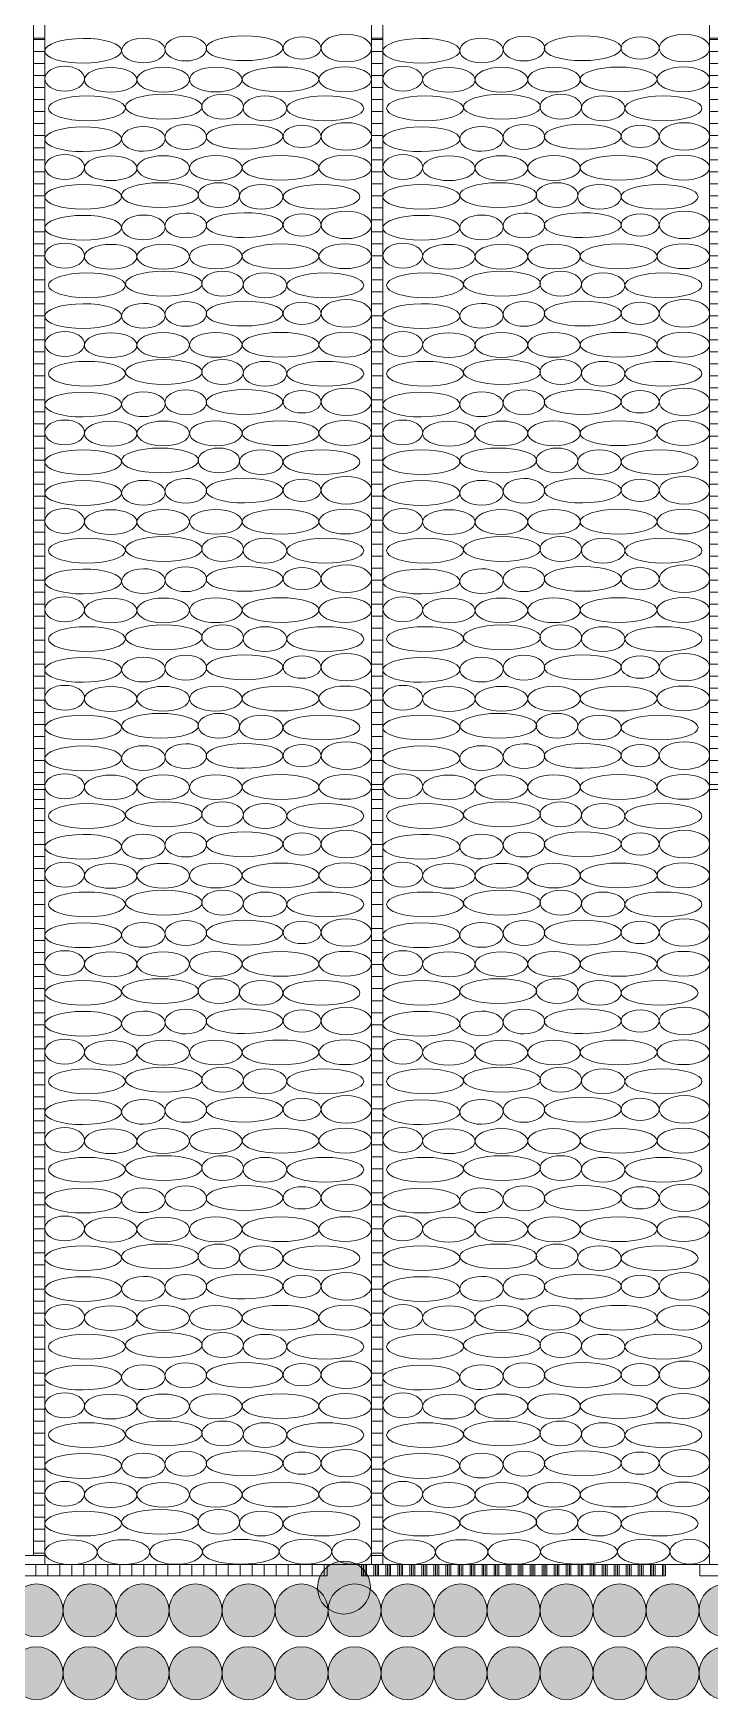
# Model space of a CAD drawing. Header units: inches. Extents: x 523 to 1492, y 69 to 539.
# Drawn here: x 640.73 to 644.3, y 267.58 to 276.39 of the extents above; entities that cross this region are included whole.
import ezdxf

# ---------------------------------------------------------------- set-up
doc = ezdxf.new("R2010")
doc.units = ezdxf.units.IN
doc.header["$MEASUREMENT"] = 0
pattern_1 = [(0, (26.79356, 0.01436), (1e-16, 0.3175), [])]
pattern_2 = [(0, (35.7254, 0.01436), (1e-16, 0.3175), [])]

# ---------------------------------------------------------------- blocks, each defined once
blk = doc.blocks.new('S - 140')
at = {"linetype": 'ByBlock', "lineweight": 15}
h = blk.add_hatch(color=7, dxfattribs=at)
edge = h.paths.add_edge_path()
edge.add_arc((1417, -1396.7), 70, 0, 360)
at = {"color": 7, "linetype": 'ByBlock', "lineweight": 15}
blk.add_circle((1417, -1396.7), 70, dxfattribs=at)
blk = doc.blocks.new('Бут.полосы')
at = {"linetype": 'ByBlock', "lineweight": 15}
h = blk.add_hatch(dxfattribs=at)
h.set_pattern_fill('ANSI31', color=22, scale=0.1, angle=315, style=0)
h.set_pattern_definition(pattern_1)
h.paths.add_polyline_path([(1982.056, -4735.691), (1981.756, -4735.691), (1981.756, -4755.546), (1982.056, -4755.546)])
h = blk.add_hatch(dxfattribs=at)
h.set_pattern_fill('ANSI31', color=22, scale=0.1, angle=315, style=0)
h.set_pattern_definition(pattern_2)
h.paths.add_polyline_path([(1990.988, -4735.691), (1990.688, -4735.691), (1990.688, -4755.546), (1990.988, -4755.546)])
h = blk.add_hatch(dxfattribs=at)
h.set_pattern_fill('ANSI31', color=22, scale=0.1, angle=315, style=0)
h.set_pattern_definition([(0, (44.6572, 0.01436), (1e-16, 0.3175), [])])
h.paths.add_polyline_path([(1999.92, -4735.691), (1999.62, -4735.691), (1999.62, -4755.546), (1999.92, -4755.546)])
h = blk.add_hatch(dxfattribs=at)
h.set_pattern_fill('ANSI31', color=22, scale=0.1, angle=315, style=0)
h.set_pattern_definition(pattern_1)
h.paths.add_polyline_path([(1982.056, -4755.806), (1981.756, -4755.806), (1981.756, -4775.784), (1982.056, -4775.784)])
h = blk.add_hatch(dxfattribs=at)
h.set_pattern_fill('ANSI31', color=22, scale=0.1, angle=315, style=0)
h.set_pattern_definition(pattern_2)
h.paths.add_polyline_path([(1990.988, -4755.806), (1990.688, -4755.806), (1990.688, -4775.784), (1990.988, -4775.784)])
h = blk.add_hatch(dxfattribs=at)
h.set_pattern_fill('ANSI31', color=22, scale=0.1, angle=45, style=0)
h.set_pattern_definition([(90, (26.79356, 0.01436), (-0.3175, 6e-17), [])])
h.paths.add_polyline_path([(1989.521, -4776.327), (1989.521, -4776.027), (1981.494, -4776.027), (1981.494, -4776.327)])
h = blk.add_hatch(dxfattribs=at)
h.set_pattern_fill('ANSI31', color=22, scale=0.1, angle=45, style=0)
h.set_pattern_definition([(90, (35.7254, 0.01436), (-0.3175, 6e-17), [])])
h.paths.add_polyline_path([(1998.453, -4776.327), (1998.453, -4776.027), (1990.426, -4776.027), (1990.426, -4776.327)])
h = blk.add_hatch(dxfattribs=at)
h.set_pattern_fill('ANSI31', color=22, scale=0.1, angle=45, style=0)
h.set_pattern_definition([(90, (44.6572, 0.01108), (-0.3175, 6e-17), [])])
h.paths.add_polyline_path([(1998.453, -4776.327), (1998.453, -4776.027), (1990.426, -4776.027), (1990.426, -4776.327)])
h = blk.add_hatch(dxfattribs=at)
h.set_pattern_fill('ANSI31', color=22, scale=0.1, angle=45, style=0)
h.set_pattern_definition([(90, (53.58904, 0.0078), (-0.3175, 6e-17), [])])
h.paths.add_polyline_path([(1998.453, -4776.327), (1998.453, -4776.027), (1990.426, -4776.027), (1990.426, -4776.327)])
h = blk.add_hatch(dxfattribs=at)
h.set_pattern_fill('ANSI31', color=22, scale=0.1, angle=45, style=0)
h.set_pattern_definition([(90, (62.52087, 0.01436), (-0.3175, 6e-17), [])])
h.paths.add_polyline_path([(1998.453, -4776.327), (1998.453, -4776.027), (1990.426, -4776.027), (1990.426, -4776.327)])
at = {"color": 7, "linetype": 'ByBlock', "lineweight": 15}
for points in [[(1973.124, -4775.784), (1981.756, -4775.784), (1981.756, -4691.934), (1973.124, -4691.934)], [(1982.056, -4776.027), (1990.688, -4776.027), (1990.688, -4691.934), (1982.056, -4691.934)], [(1990.988, -4776.027), (1999.62, -4776.027), (1999.62, -4691.934), (1990.988, -4691.934)]]:
    blk.add_lwpolyline(points, close=True, dxfattribs=at)
at = {"color": 22, "linetype": 'ByBlock', "lineweight": 15}
for points in [[(1982.056, -4735.691), (1981.756, -4735.691), (1981.756, -4755.546), (1982.056, -4755.546)], [(1990.988, -4735.691), (1990.688, -4735.691), (1990.688, -4755.546), (1990.988, -4755.546)], [(1999.92, -4735.691), (1999.62, -4735.691), (1999.62, -4755.546), (1999.92, -4755.546)], [(1982.056, -4755.806), (1981.756, -4755.806), (1981.756, -4775.784), (1982.056, -4775.784)], [(1990.988, -4755.806), (1990.688, -4755.806), (1990.688, -4775.784), (1990.988, -4775.784)], [(1989.521, -4776.327), (1989.521, -4776.027), (1981.494, -4776.027), (1981.494, -4776.327)], [(1998.453, -4776.327), (1998.453, -4776.027), (1990.426, -4776.027), (1990.426, -4776.327)], [(2007.385, -4776.327), (2007.385, -4776.027), (1999.358, -4776.027), (1999.358, -4776.327)]]:
    blk.add_lwpolyline(points, close=True, dxfattribs=at)
at = {"color": 253, "linetype": 'ByBlock', "lineweight": 15, "extrusion": (0, 0, -1)}
for centre, major_axis, ratio in [((1983.072, -4736.021), (-1.016, -0.005), 0.322367), ((1985.782, -4735.962), (-0.549, -0.003), 0.596748), ((1987.334, -4735.954), (-1.016, -0.005), 0.322367), ((1992.004, -4736.021), (-1.016, -0.005), 0.322367), ((1994.714, -4735.962), (-0.549, -0.003), 0.596748), ((1996.266, -4735.954), (-1.016, -0.005), 0.322367), ((1987.874, -4737.543), (-0.575, 0), 0.569135), ((1996.806, -4737.543), (-0.575, 0), 0.569135), ((1987.334, -4738.29), (-1.016, -0.005), 0.322367), ((1996.266, -4738.29), (-1.016, -0.005), 0.322367), ((1983.072, -4738.358), (-1.016, -0.005), 0.322367), ((1985.782, -4738.298), (-0.549, -0.003), 0.596748), ((1992.004, -4738.358), (-1.016, -0.005), 0.322367), ((1994.714, -4738.298), (-0.549, -0.003), 0.596748), ((1987.775, -4739.88), (-0.575, 0), 0.569135), ((1996.707, -4739.88), (-0.575, 0), 0.569135), ((1983.072, -4740.697), (-1.016, -0.005), 0.322367), ((1985.782, -4740.637), (-0.549, -0.003), 0.596748), ((1987.334, -4740.629), (-1.016, -0.005), 0.322367), ((1992.004, -4740.697), (-1.016, -0.005), 0.322367), ((1994.714, -4740.637), (-0.549, -0.003), 0.596748), ((1996.266, -4740.629), (-1.016, -0.005), 0.322367), ((1987.874, -4742.219), (-0.575, 0), 0.569135), ((1996.806, -4742.219), (-0.575, 0), 0.569135), ((1983.072, -4743.033), (-1.016, -0.005), 0.322367), ((1985.782, -4742.974), (-0.549, -0.003), 0.596748), ((1987.334, -4742.966), (-1.016, -0.005), 0.322367), ((1992.004, -4743.033), (-1.016, -0.005), 0.322367), ((1994.714, -4742.974), (-0.549, -0.003), 0.596748), ((1996.266, -4742.966), (-1.016, -0.005), 0.322367), ((1987.874, -4744.556), (-0.575, 0), 0.569135), ((1996.806, -4744.556), (-0.575, 0), 0.569135), ((1985.782, -4745.311), (-0.549, -0.003), 0.596748), ((1987.334, -4745.303), (-1.016, -0.005), 0.322367), ((1994.714, -4745.311), (-0.549, -0.003), 0.596748), ((1996.266, -4745.303), (-1.016, -0.005), 0.322367), ((1983.072, -4745.37), (-1.016, -0.005), 0.322367), ((1992.004, -4745.37), (-1.016, -0.005), 0.322367), ((1987.775, -4746.892), (-0.575, 0), 0.569135), ((1996.707, -4746.892), (-0.575, 0), 0.569135), ((1983.072, -4747.709), (-1.016, -0.005), 0.322367), ((1985.782, -4747.65), (-0.549, -0.003), 0.596748), ((1987.334, -4747.642), (-1.016, -0.005), 0.322367), ((1992.004, -4747.709), (-1.016, -0.005), 0.322367), ((1994.714, -4747.65), (-0.549, -0.003), 0.596748), ((1996.266, -4747.642), (-1.016, -0.005), 0.322367), ((1987.874, -4749.231), (-0.575, 0), 0.569135), ((1996.806, -4749.231), (-0.575, 0), 0.569135), ((1983.072, -4750.046), (-1.016, -0.005), 0.322367), ((1985.782, -4749.986), (-0.549, -0.003), 0.596748), ((1987.334, -4749.978), (-1.016, -0.005), 0.322367), ((1992.004, -4750.046), (-1.016, -0.005), 0.322367), ((1994.714, -4749.986), (-0.549, -0.003), 0.596748), ((1996.266, -4749.978), (-1.016, -0.005), 0.322367), ((1987.874, -4751.568), (-0.575, 0), 0.569135), ((1996.806, -4751.568), (-0.575, 0), 0.569135), ((1983.072, -4752.382), (-1.016, -0.005), 0.322367), ((1985.782, -4752.323), (-0.549, -0.003), 0.596748), ((1987.334, -4752.315), (-1.016, -0.005), 0.322367), ((1992.004, -4752.382), (-1.016, -0.005), 0.322367), ((1994.714, -4752.323), (-0.549, -0.003), 0.596748), ((1996.266, -4752.315), (-1.016, -0.005), 0.322367), ((1987.775, -4753.905), (-0.575, 0), 0.569135), ((1996.707, -4753.905), (-0.575, 0), 0.569135), ((1983.072, -4754.721), (-1.016, -0.005), 0.322367), ((1985.782, -4754.662), (-0.549, -0.003), 0.596748), ((1987.334, -4754.654), (-1.016, -0.005), 0.322367), ((1992.004, -4754.721), (-1.016, -0.005), 0.322367), ((1994.714, -4754.662), (-0.549, -0.003), 0.596748), ((1996.266, -4754.654), (-1.016, -0.005), 0.322367), ((1987.874, -4756.244), (-0.575, 0), 0.569135), ((1996.806, -4756.244), (-0.575, 0), 0.569135), ((1983.072, -4757.058), (-1.016, -0.005), 0.322367), ((1985.782, -4756.999), (-0.549, -0.003), 0.596748), ((1987.334, -4756.991), (-1.016, -0.005), 0.322367), ((1992.004, -4757.058), (-1.016, -0.005), 0.322367), ((1994.714, -4756.999), (-0.549, -0.003), 0.596748), ((1996.266, -4756.991), (-1.016, -0.005), 0.322367), ((1987.874, -4758.58), (-0.575, 0), 0.569135), ((1996.806, -4758.58), (-0.575, 0), 0.569135), ((1983.072, -4759.395), (-1.016, -0.005), 0.322367), ((1985.782, -4759.336), (-0.549, -0.003), 0.596748), ((1987.334, -4759.327), (-1.016, -0.005), 0.322367), ((1992.004, -4759.395), (-1.016, -0.005), 0.322367), ((1994.714, -4759.336), (-0.549, -0.003), 0.596748), ((1996.266, -4759.327), (-1.016, -0.005), 0.322367), ((1987.775, -4760.917), (-0.575, 0), 0.569135), ((1996.707, -4760.917), (-0.575, 0), 0.569135), ((1983.072, -4761.734), (-1.016, -0.005), 0.322367), ((1985.782, -4761.675), (-0.549, -0.003), 0.596748), ((1987.334, -4761.667), (-1.016, -0.005), 0.322367), ((1992.004, -4761.734), (-1.016, -0.005), 0.322367), ((1994.714, -4761.675), (-0.549, -0.003), 0.596748), ((1996.266, -4761.667), (-1.016, -0.005), 0.322367), ((1987.874, -4763.256), (-0.575, 0), 0.569135), ((1996.806, -4763.256), (-0.575, 0), 0.569135), ((1983.072, -4764.071), (-1.016, -0.005), 0.322367), ((1985.782, -4764.011), (-0.549, -0.003), 0.596748), ((1987.334, -4764.003), (-1.016, -0.005), 0.322367), ((1992.004, -4764.071), (-1.016, -0.005), 0.322367), ((1994.714, -4764.011), (-0.549, -0.003), 0.596748), ((1996.266, -4764.003), (-1.016, -0.005), 0.322367), ((1987.874, -4765.593), (-0.575, 0), 0.569135), ((1996.806, -4765.593), (-0.575, 0), 0.569135), ((1983.072, -4766.407), (-1.016, -0.005), 0.322367), ((1985.782, -4766.348), (-0.549, -0.003), 0.596748), ((1987.334, -4766.34), (-1.016, -0.005), 0.322367), ((1992.004, -4766.407), (-1.016, -0.005), 0.322367), ((1994.714, -4766.348), (-0.549, -0.003), 0.596748), ((1996.266, -4766.34), (-1.016, -0.005), 0.322367), ((1987.775, -4767.929), (-0.575, 0), 0.569135), ((1996.707, -4767.929), (-0.575, 0), 0.569135), ((1987.334, -4768.679), (-1.016, -0.005), 0.322367), ((1996.266, -4768.679), (-1.016, -0.005), 0.322367), ((1983.072, -4768.746), (-1.016, -0.005), 0.322367), ((1985.782, -4768.687), (-0.549, -0.003), 0.596748), ((1992.004, -4768.746), (-1.016, -0.005), 0.322367), ((1994.714, -4768.687), (-0.549, -0.003), 0.596748), ((1987.874, -4770.269), (-0.575, 0), 0.569135), ((1996.806, -4770.269), (-0.575, 0), 0.569135), ((1983.072, -4771.083), (-1.016, -0.005), 0.322367), ((1985.782, -4771.024), (-0.549, -0.003), 0.596748), ((1987.334, -4771.016), (-1.016, -0.005), 0.322367), ((1992.004, -4771.083), (-1.016, -0.005), 0.322367), ((1994.714, -4771.024), (-0.549, -0.003), 0.596748), ((1996.266, -4771.016), (-1.016, -0.005), 0.322367), ((1987.874, -4772.605), (-0.575, 0), 0.569135), ((1996.806, -4772.605), (-0.575, 0), 0.569135), ((1983.072, -4773.42), (-1.016, -0.005), 0.322367), ((1985.782, -4773.36), (-0.549, -0.003), 0.596748), ((1987.334, -4773.352), (-1.016, -0.005), 0.322367), ((1992.004, -4773.42), (-1.016, -0.005), 0.322367), ((1994.714, -4773.36), (-0.549, -0.003), 0.596748), ((1996.266, -4773.352), (-1.016, -0.005), 0.322367), ((1987.775, -4774.942), (-0.575, 0), 0.569135), ((1996.707, -4774.942), (-0.575, 0), 0.569135)]:
    blk.add_ellipse(centre, major_axis=major_axis, ratio=ratio, dxfattribs=at)
at = {"color": 253, "linetype": 'ByBlock', "lineweight": 15}
for centre, major_axis, ratio in [((1984.664, -4736.013), (0.575, 0.003), 0.569135), ((1988.853, -4735.948), (-0.502, 0), 0.586261), ((1990.022, -4735.948), (-0.667, 0), 0.543772), ((1993.595, -4736.013), (0.575, 0.003), 0.569135), ((1997.784, -4735.948), (-0.502, 0), 0.586261), ((1998.953, -4735.948), (-0.667, 0), 0.543772), ((1982.584, -4736.757), (-0.525, 0), 0.625314), ((1983.799, -4736.789), (0.694, 0), 0.47197), ((1985.187, -4736.785), (0.694, 0), 0.47197), ((1986.575, -4736.781), (0.694, 0), 0.47197), ((1988.285, -4736.778), (1.016, 0), 0.322367), ((1989.994, -4736.774), (0.694, 0), 0.47197), ((1991.516, -4736.757), (-0.525, 0), 0.625314), ((1992.731, -4736.789), (0.694, 0), 0.47197), ((1994.119, -4736.785), (0.694, 0), 0.47197), ((1995.507, -4736.781), (0.694, 0), 0.47197), ((1997.216, -4736.778), (1.016, 0), 0.322367), ((1998.926, -4736.774), (0.694, 0), 0.47197), ((1983.171, -4737.543), (1.016, 0), 0.322367), ((1985.203, -4737.498), (1.016, 0), 0.322367), ((1986.755, -4737.498), (0.549, 0), 0.596748), ((1989.466, -4737.543), (1.016, 0), 0.322367), ((1992.103, -4737.543), (1.016, 0), 0.322367), ((1994.135, -4737.498), (1.016, 0), 0.322367), ((1995.687, -4737.498), (0.549, 0), 0.596748), ((1998.397, -4737.543), (1.016, 0), 0.322367), ((1990.022, -4738.284), (-0.667, 0), 0.543772), ((1998.953, -4738.284), (-0.667, 0), 0.543772), ((1984.664, -4738.349), (0.575, 0.003), 0.569135), ((1988.853, -4738.284), (-0.502, 0), 0.586261), ((1993.595, -4738.349), (0.575, 0.003), 0.569135), ((1997.784, -4738.284), (-0.502, 0), 0.586261), ((1982.584, -4739.094), (-0.525, 0), 0.625314), ((1983.799, -4739.125), (0.694, 0), 0.47197), ((1985.187, -4739.121), (0.694, 0), 0.47197), ((1986.575, -4739.118), (0.694, 0), 0.47197), ((1988.285, -4739.114), (1.016, 0), 0.322367), ((1989.994, -4739.111), (0.694, 0), 0.47197), ((1991.516, -4739.094), (-0.525, 0), 0.625314), ((1992.731, -4739.125), (0.694, 0), 0.47197), ((1994.119, -4739.121), (0.694, 0), 0.47197), ((1995.507, -4739.118), (0.694, 0), 0.47197), ((1997.216, -4739.114), (1.016, 0), 0.322367), ((1998.926, -4739.111), (0.694, 0), 0.47197), ((1983.072, -4739.88), (1.016, 0), 0.322367), ((1985.104, -4739.835), (1.016, 0), 0.322367), ((1986.656, -4739.835), (0.549, 0), 0.596748), ((1989.367, -4739.88), (1.016, 0), 0.322367), ((1992.004, -4739.88), (1.016, 0), 0.322367), ((1994.036, -4739.835), (1.016, 0), 0.322367), ((1995.588, -4739.835), (0.549, 0), 0.596748), ((1998.299, -4739.88), (1.016, 0), 0.322367), ((1984.664, -4740.688), (0.575, 0.003), 0.569135), ((1988.853, -4740.623), (-0.502, 0), 0.586261), ((1990.022, -4740.623), (-0.667, 0), 0.543772), ((1993.595, -4740.688), (0.575, 0.003), 0.569135), ((1997.784, -4740.623), (-0.502, 0), 0.586261), ((1998.953, -4740.623), (-0.667, 0), 0.543772), ((1982.584, -4741.433), (-0.525, 0), 0.625314), ((1983.799, -4741.464), (0.694, 0), 0.47197), ((1985.187, -4741.461), (0.694, 0), 0.47197), ((1986.575, -4741.457), (0.694, 0), 0.47197), ((1988.285, -4741.454), (1.016, 0), 0.322367), ((1989.994, -4741.45), (0.694, 0), 0.47197), ((1991.516, -4741.433), (-0.525, 0), 0.625314), ((1992.731, -4741.464), (0.694, 0), 0.47197), ((1994.119, -4741.461), (0.694, 0), 0.47197), ((1995.507, -4741.457), (0.694, 0), 0.47197), ((1997.216, -4741.454), (1.016, 0), 0.322367), ((1998.926, -4741.45), (0.694, 0), 0.47197), ((1983.171, -4742.219), (1.016, 0), 0.322367), ((1985.203, -4742.174), (1.016, 0), 0.322367), ((1986.755, -4742.174), (0.549, 0), 0.596748), ((1989.466, -4742.219), (1.016, 0), 0.322367), ((1992.103, -4742.219), (1.016, 0), 0.322367), ((1994.135, -4742.174), (1.016, 0), 0.322367), ((1995.687, -4742.174), (0.549, 0), 0.596748), ((1998.397, -4742.219), (1.016, 0), 0.322367), ((1984.664, -4743.025), (0.575, 0.003), 0.569135), ((1988.853, -4742.96), (-0.502, 0), 0.586261), ((1990.022, -4742.96), (-0.667, 0), 0.543772), ((1993.595, -4743.025), (0.575, 0.003), 0.569135), ((1997.784, -4742.96), (-0.502, 0), 0.586261), ((1998.953, -4742.96), (-0.667, 0), 0.543772), ((1982.584, -4743.77), (-0.525, 0), 0.625314), ((1983.799, -4743.801), (0.694, 0), 0.47197), ((1985.187, -4743.797), (0.694, 0), 0.47197), ((1986.575, -4743.793), (0.694, 0), 0.47197), ((1988.285, -4743.79), (1.016, 0), 0.322367), ((1989.994, -4743.787), (0.694, 0), 0.47197), ((1991.516, -4743.77), (-0.525, 0), 0.625314), ((1992.731, -4743.801), (0.694, 0), 0.47197), ((1994.119, -4743.797), (0.694, 0), 0.47197), ((1995.507, -4743.793), (0.694, 0), 0.47197), ((1997.216, -4743.79), (1.016, 0), 0.322367), ((1998.926, -4743.787), (0.694, 0), 0.47197), ((1983.171, -4744.556), (1.016, 0), 0.322367), ((1985.203, -4744.51), (1.016, 0), 0.322367), ((1986.755, -4744.51), (0.549, 0), 0.596748), ((1989.466, -4744.556), (1.016, 0), 0.322367), ((1992.103, -4744.556), (1.016, 0), 0.322367), ((1994.135, -4744.51), (1.016, 0), 0.322367), ((1995.687, -4744.51), (0.549, 0), 0.596748), ((1998.397, -4744.556), (1.016, 0), 0.322367), ((1988.853, -4745.297), (-0.502, 0), 0.586261), ((1990.022, -4745.297), (-0.667, 0), 0.543772), ((1997.784, -4745.297), (-0.502, 0), 0.586261), ((1998.953, -4745.297), (-0.667, 0), 0.543772), ((1984.664, -4745.362), (0.575, 0.003), 0.569135), ((1993.595, -4745.362), (0.575, 0.003), 0.569135), ((1982.584, -4746.107), (-0.525, 0), 0.625314), ((1983.799, -4746.138), (0.694, 0), 0.47197), ((1985.187, -4746.134), (0.694, 0), 0.47197), ((1986.575, -4746.13), (0.694, 0), 0.47197), ((1988.285, -4746.127), (1.016, 0), 0.322367), ((1989.994, -4746.123), (0.694, 0), 0.47197), ((1991.516, -4746.107), (-0.525, 0), 0.625314), ((1992.731, -4746.138), (0.694, 0), 0.47197), ((1994.119, -4746.134), (0.694, 0), 0.47197), ((1995.507, -4746.13), (0.694, 0), 0.47197), ((1997.216, -4746.127), (1.016, 0), 0.322367), ((1998.926, -4746.123), (0.694, 0), 0.47197), ((1983.072, -4746.892), (1.016, 0), 0.322367), ((1985.104, -4746.847), (1.016, 0), 0.322367), ((1986.656, -4746.847), (0.549, 0), 0.596748), ((1989.367, -4746.892), (1.016, 0), 0.322367), ((1992.004, -4746.892), (1.016, 0), 0.322367), ((1994.036, -4746.847), (1.016, 0), 0.322367), ((1995.588, -4746.847), (0.549, 0), 0.596748), ((1998.299, -4746.892), (1.016, 0), 0.322367), ((1984.664, -4747.701), (0.575, 0.003), 0.569135), ((1988.853, -4747.636), (-0.502, 0), 0.586261), ((1990.022, -4747.636), (-0.667, 0), 0.543772), ((1993.595, -4747.701), (0.575, 0.003), 0.569135), ((1997.784, -4747.636), (-0.502, 0), 0.586261), ((1998.953, -4747.636), (-0.667, 0), 0.543772), ((1982.584, -4748.446), (-0.525, 0), 0.625314), ((1983.799, -4748.477), (0.694, 0), 0.47197), ((1985.187, -4748.473), (0.694, 0), 0.47197), ((1986.575, -4748.469), (0.694, 0), 0.47197), ((1988.285, -4748.466), (1.016, 0), 0.322367), ((1989.994, -4748.462), (0.694, 0), 0.47197), ((1991.516, -4748.446), (-0.525, 0), 0.625314), ((1992.731, -4748.477), (0.694, 0), 0.47197), ((1994.119, -4748.473), (0.694, 0), 0.47197), ((1995.507, -4748.469), (0.694, 0), 0.47197), ((1997.216, -4748.466), (1.016, 0), 0.322367), ((1998.926, -4748.462), (0.694, 0), 0.47197), ((1983.171, -4749.231), (1.016, 0), 0.322367), ((1985.203, -4749.186), (1.016, 0), 0.322367), ((1986.755, -4749.186), (0.549, 0), 0.596748), ((1989.466, -4749.231), (1.016, 0), 0.322367), ((1992.103, -4749.231), (1.016, 0), 0.322367), ((1994.135, -4749.186), (1.016, 0), 0.322367), ((1995.687, -4749.186), (0.549, 0), 0.596748), ((1998.397, -4749.231), (1.016, 0), 0.322367), ((1984.664, -4750.037), (0.575, 0.003), 0.569135), ((1988.853, -4749.972), (-0.502, 0), 0.586261), ((1990.022, -4749.972), (-0.667, 0), 0.543772), ((1993.595, -4750.037), (0.575, 0.003), 0.569135), ((1997.784, -4749.972), (-0.502, 0), 0.586261), ((1998.953, -4749.972), (-0.667, 0), 0.543772), ((1982.584, -4750.782), (-0.525, 0), 0.625314), ((1983.799, -4750.813), (0.694, 0), 0.47197), ((1985.187, -4750.81), (0.694, 0), 0.47197), ((1986.575, -4750.806), (0.694, 0), 0.47197), ((1988.285, -4750.803), (1.016, 0), 0.322367), ((1989.994, -4750.799), (0.694, 0), 0.47197), ((1991.516, -4750.782), (-0.525, 0), 0.625314), ((1992.731, -4750.813), (0.694, 0), 0.47197), ((1994.119, -4750.81), (0.694, 0), 0.47197), ((1995.507, -4750.806), (0.694, 0), 0.47197), ((1997.216, -4750.803), (1.016, 0), 0.322367), ((1998.926, -4750.799), (0.694, 0), 0.47197), ((1983.171, -4751.568), (1.016, 0), 0.322367), ((1985.203, -4751.523), (1.016, 0), 0.322367), ((1986.755, -4751.523), (0.549, 0), 0.596748), ((1989.466, -4751.568), (1.016, 0), 0.322367), ((1992.103, -4751.568), (1.016, 0), 0.322367), ((1994.135, -4751.523), (1.016, 0), 0.322367), ((1995.687, -4751.523), (0.549, 0), 0.596748), ((1998.397, -4751.568), (1.016, 0), 0.322367), ((1984.664, -4752.374), (0.575, 0.003), 0.569135), ((1988.853, -4752.309), (-0.502, 0), 0.586261), ((1990.022, -4752.309), (-0.667, 0), 0.543772), ((1993.595, -4752.374), (0.575, 0.003), 0.569135), ((1997.784, -4752.309), (-0.502, 0), 0.586261), ((1998.953, -4752.309), (-0.667, 0), 0.543772), ((1982.584, -4753.119), (-0.525, 0), 0.625314), ((1983.799, -4753.15), (0.694, 0), 0.47197), ((1985.187, -4753.146), (0.694, 0), 0.47197), ((1986.575, -4753.142), (0.694, 0), 0.47197), ((1988.285, -4753.139), (1.016, 0), 0.322367), ((1989.994, -4753.136), (0.694, 0), 0.47197), ((1991.516, -4753.119), (-0.525, 0), 0.625314), ((1992.731, -4753.15), (0.694, 0), 0.47197), ((1994.119, -4753.146), (0.694, 0), 0.47197), ((1995.507, -4753.142), (0.694, 0), 0.47197), ((1997.216, -4753.139), (1.016, 0), 0.322367), ((1998.926, -4753.136), (0.694, 0), 0.47197), ((1983.072, -4753.905), (1.016, 0), 0.322367), ((1985.104, -4753.859), (1.016, 0), 0.322367), ((1986.656, -4753.859), (0.549, 0), 0.596748), ((1989.367, -4753.905), (1.016, 0), 0.322367), ((1992.004, -4753.905), (1.016, 0), 0.322367), ((1994.036, -4753.859), (1.016, 0), 0.322367), ((1995.588, -4753.859), (0.549, 0), 0.596748), ((1998.299, -4753.905), (1.016, 0), 0.322367), ((1984.664, -4754.713), (0.575, 0.003), 0.569135), ((1988.853, -4754.648), (-0.502, 0), 0.586261), ((1990.022, -4754.648), (-0.667, 0), 0.543772), ((1993.595, -4754.713), (0.575, 0.003), 0.569135), ((1997.784, -4754.648), (-0.502, 0), 0.586261), ((1998.953, -4754.648), (-0.667, 0), 0.543772), ((1982.584, -4755.458), (-0.525, 0), 0.625314), ((1991.516, -4755.458), (-0.525, 0), 0.625314), ((1983.799, -4755.489), (0.694, 0), 0.47197), ((1985.187, -4755.485), (0.694, 0), 0.47197), ((1986.575, -4755.482), (0.694, 0), 0.47197), ((1988.285, -4755.478), (1.016, 0), 0.322367), ((1989.994, -4755.475), (0.694, 0), 0.47197), ((1992.731, -4755.489), (0.694, 0), 0.47197), ((1994.119, -4755.485), (0.694, 0), 0.47197), ((1995.507, -4755.482), (0.694, 0), 0.47197), ((1997.216, -4755.478), (1.016, 0), 0.322367), ((1998.926, -4755.475), (0.694, 0), 0.47197), ((1983.171, -4756.244), (1.016, 0), 0.322367), ((1985.203, -4756.199), (1.016, 0), 0.322367), ((1986.755, -4756.199), (0.549, 0), 0.596748), ((1989.466, -4756.244), (1.016, 0), 0.322367), ((1992.103, -4756.244), (1.016, 0), 0.322367), ((1994.135, -4756.199), (1.016, 0), 0.322367), ((1995.687, -4756.199), (0.549, 0), 0.596748), ((1998.397, -4756.244), (1.016, 0), 0.322367), ((1984.664, -4757.05), (0.575, 0.003), 0.569135), ((1988.853, -4756.985), (-0.502, 0), 0.586261), ((1990.022, -4756.985), (-0.667, 0), 0.543772), ((1993.595, -4757.05), (0.575, 0.003), 0.569135), ((1997.784, -4756.985), (-0.502, 0), 0.586261), ((1998.953, -4756.985), (-0.667, 0), 0.543772), ((1982.584, -4757.795), (-0.525, 0), 0.625314), ((1983.799, -4757.826), (0.694, 0), 0.47197), ((1985.187, -4757.822), (0.694, 0), 0.47197), ((1986.575, -4757.818), (0.694, 0), 0.47197), ((1988.285, -4757.815), (1.016, 0), 0.322367), ((1989.994, -4757.811), (0.694, 0), 0.47197), ((1991.516, -4757.795), (-0.525, 0), 0.625314), ((1992.731, -4757.826), (0.694, 0), 0.47197), ((1994.119, -4757.822), (0.694, 0), 0.47197), ((1995.507, -4757.818), (0.694, 0), 0.47197), ((1997.216, -4757.815), (1.016, 0), 0.322367), ((1998.926, -4757.811), (0.694, 0), 0.47197), ((1985.203, -4758.535), (1.016, 0), 0.322367), ((1986.755, -4758.535), (0.549, 0), 0.596748), ((1994.135, -4758.535), (1.016, 0), 0.322367), ((1995.687, -4758.535), (0.549, 0), 0.596748), ((1983.171, -4758.58), (1.016, 0), 0.322367), ((1989.466, -4758.58), (1.016, 0), 0.322367), ((1992.103, -4758.58), (1.016, 0), 0.322367), ((1998.397, -4758.58), (1.016, 0), 0.322367), ((1984.664, -4759.387), (0.575, 0.003), 0.569135), ((1988.853, -4759.321), (-0.502, 0), 0.586261), ((1990.022, -4759.321), (-0.667, 0), 0.543772), ((1993.595, -4759.387), (0.575, 0.003), 0.569135), ((1997.784, -4759.321), (-0.502, 0), 0.586261), ((1998.953, -4759.321), (-0.667, 0), 0.543772), ((1982.584, -4760.131), (-0.525, 0), 0.625314), ((1983.799, -4760.162), (0.694, 0), 0.47197), ((1985.187, -4760.159), (0.694, 0), 0.47197), ((1986.575, -4760.155), (0.694, 0), 0.47197), ((1988.285, -4760.152), (1.016, 0), 0.322367), ((1989.994, -4760.148), (0.694, 0), 0.47197), ((1991.516, -4760.131), (-0.525, 0), 0.625314), ((1992.731, -4760.162), (0.694, 0), 0.47197), ((1994.119, -4760.159), (0.694, 0), 0.47197), ((1995.507, -4760.155), (0.694, 0), 0.47197), ((1997.216, -4760.152), (1.016, 0), 0.322367), ((1998.926, -4760.148), (0.694, 0), 0.47197), ((1983.072, -4760.917), (1.016, 0), 0.322367), ((1985.104, -4760.872), (1.016, 0), 0.322367), ((1986.656, -4760.872), (0.549, 0), 0.596748), ((1989.367, -4760.917), (1.016, 0), 0.322367), ((1992.004, -4760.917), (1.016, 0), 0.322367), ((1994.036, -4760.872), (1.016, 0), 0.322367), ((1995.588, -4760.872), (0.549, 0), 0.596748), ((1998.299, -4760.917), (1.016, 0), 0.322367), ((1990.022, -4761.661), (-0.667, 0), 0.543772), ((1998.953, -4761.661), (-0.667, 0), 0.543772), ((1984.664, -4761.726), (0.575, 0.003), 0.569135), ((1988.853, -4761.661), (-0.502, 0), 0.586261), ((1993.595, -4761.726), (0.575, 0.003), 0.569135), ((1997.784, -4761.661), (-0.502, 0), 0.586261), ((1982.584, -4762.47), (-0.525, 0), 0.625314), ((1983.799, -4762.502), (0.694, 0), 0.47197), ((1985.187, -4762.498), (0.694, 0), 0.47197), ((1986.575, -4762.494), (0.694, 0), 0.47197), ((1988.285, -4762.491), (1.016, 0), 0.322367), ((1989.994, -4762.487), (0.694, 0), 0.47197), ((1991.516, -4762.47), (-0.525, 0), 0.625314), ((1992.731, -4762.502), (0.694, 0), 0.47197), ((1994.119, -4762.498), (0.694, 0), 0.47197), ((1995.507, -4762.494), (0.694, 0), 0.47197), ((1997.216, -4762.491), (1.016, 0), 0.322367), ((1998.926, -4762.487), (0.694, 0), 0.47197), ((1983.171, -4763.256), (1.016, 0), 0.322367), ((1985.203, -4763.211), (1.016, 0), 0.322367), ((1986.755, -4763.211), (0.549, 0), 0.596748), ((1989.466, -4763.256), (1.016, 0), 0.322367), ((1992.103, -4763.256), (1.016, 0), 0.322367), ((1994.135, -4763.211), (1.016, 0), 0.322367), ((1995.687, -4763.211), (0.549, 0), 0.596748), ((1998.397, -4763.256), (1.016, 0), 0.322367), ((1984.664, -4764.062), (0.575, 0.003), 0.569135), ((1988.853, -4763.997), (-0.502, 0), 0.586261), ((1990.022, -4763.997), (-0.667, 0), 0.543772), ((1993.595, -4764.062), (0.575, 0.003), 0.569135), ((1997.784, -4763.997), (-0.502, 0), 0.586261), ((1998.953, -4763.997), (-0.667, 0), 0.543772), ((1982.584, -4764.807), (-0.525, 0), 0.625314), ((1983.799, -4764.838), (0.694, 0), 0.47197), ((1985.187, -4764.834), (0.694, 0), 0.47197), ((1986.575, -4764.831), (0.694, 0), 0.47197), ((1988.285, -4764.828), (1.016, 0), 0.322367), ((1989.994, -4764.824), (0.694, 0), 0.47197), ((1991.516, -4764.807), (-0.525, 0), 0.625314), ((1992.731, -4764.838), (0.694, 0), 0.47197), ((1994.119, -4764.834), (0.694, 0), 0.47197), ((1995.507, -4764.831), (0.694, 0), 0.47197), ((1997.216, -4764.828), (1.016, 0), 0.322367), ((1998.926, -4764.824), (0.694, 0), 0.47197), ((1983.171, -4765.593), (1.016, 0), 0.322367), ((1985.203, -4765.548), (1.016, 0), 0.322367), ((1986.755, -4765.548), (0.549, 0), 0.596748), ((1989.466, -4765.593), (1.016, 0), 0.322367), ((1992.103, -4765.593), (1.016, 0), 0.322367), ((1994.135, -4765.548), (1.016, 0), 0.322367), ((1995.687, -4765.548), (0.549, 0), 0.596748), ((1998.397, -4765.593), (1.016, 0), 0.322367), ((1984.664, -4766.399), (0.575, 0.003), 0.569135), ((1988.853, -4766.334), (-0.502, 0), 0.586261), ((1990.022, -4766.334), (-0.667, 0), 0.543772), ((1993.595, -4766.399), (0.575, 0.003), 0.569135), ((1997.784, -4766.334), (-0.502, 0), 0.586261), ((1998.953, -4766.334), (-0.667, 0), 0.543772), ((1982.584, -4767.144), (-0.525, 0), 0.625314), ((1983.799, -4767.175), (0.694, 0), 0.47197), ((1985.187, -4767.171), (0.694, 0), 0.47197), ((1986.575, -4767.167), (0.694, 0), 0.47197), ((1988.285, -4767.164), (1.016, 0), 0.322367), ((1989.994, -4767.161), (0.694, 0), 0.47197), ((1991.516, -4767.144), (-0.525, 0), 0.625314), ((1992.731, -4767.175), (0.694, 0), 0.47197), ((1994.119, -4767.171), (0.694, 0), 0.47197), ((1995.507, -4767.167), (0.694, 0), 0.47197), ((1997.216, -4767.164), (1.016, 0), 0.322367), ((1998.926, -4767.161), (0.694, 0), 0.47197), ((1983.072, -4767.929), (1.016, 0), 0.322367), ((1985.104, -4767.884), (1.016, 0), 0.322367), ((1986.656, -4767.884), (0.549, 0), 0.596748), ((1989.367, -4767.929), (1.016, 0), 0.322367), ((1992.004, -4767.929), (1.016, 0), 0.322367), ((1994.036, -4767.884), (1.016, 0), 0.322367), ((1995.588, -4767.884), (0.549, 0), 0.596748), ((1998.299, -4767.929), (1.016, 0), 0.322367), ((1990.022, -4768.673), (-0.667, 0), 0.543772), ((1998.953, -4768.673), (-0.667, 0), 0.543772), ((1984.664, -4768.738), (0.575, 0.003), 0.569135), ((1988.853, -4768.673), (-0.502, 0), 0.586261), ((1993.595, -4768.738), (0.575, 0.003), 0.569135), ((1997.784, -4768.673), (-0.502, 0), 0.586261), ((1982.584, -4769.483), (-0.525, 0), 0.625314), ((1983.799, -4769.514), (0.694, 0), 0.47197), ((1985.187, -4769.51), (0.694, 0), 0.47197), ((1986.575, -4769.506), (0.694, 0), 0.47197), ((1988.285, -4769.503), (1.016, 0), 0.322367), ((1989.994, -4769.5), (0.694, 0), 0.47197), ((1991.516, -4769.483), (-0.525, 0), 0.625314), ((1992.731, -4769.514), (0.694, 0), 0.47197), ((1994.119, -4769.51), (0.694, 0), 0.47197), ((1995.507, -4769.506), (0.694, 0), 0.47197), ((1997.216, -4769.503), (1.016, 0), 0.322367), ((1998.926, -4769.5), (0.694, 0), 0.47197), ((1983.171, -4770.269), (1.016, 0), 0.322367), ((1985.203, -4770.223), (1.016, 0), 0.322367), ((1986.755, -4770.223), (0.549, 0), 0.596748), ((1989.466, -4770.269), (1.016, 0), 0.322367), ((1992.103, -4770.269), (1.016, 0), 0.322367), ((1994.135, -4770.223), (1.016, 0), 0.322367), ((1995.687, -4770.223), (0.549, 0), 0.596748), ((1998.397, -4770.269), (1.016, 0), 0.322367), ((1984.664, -4771.075), (0.575, 0.003), 0.569135), ((1988.853, -4771.01), (-0.502, 0), 0.586261), ((1990.022, -4771.01), (-0.667, 0), 0.543772), ((1993.595, -4771.075), (0.575, 0.003), 0.569135), ((1997.784, -4771.01), (-0.502, 0), 0.586261), ((1998.953, -4771.01), (-0.667, 0), 0.543772), ((1982.584, -4771.82), (-0.525, 0), 0.625314), ((1983.799, -4771.851), (0.694, 0), 0.47197), ((1985.187, -4771.847), (0.694, 0), 0.47197), ((1986.575, -4771.843), (0.694, 0), 0.47197), ((1988.285, -4771.84), (1.016, 0), 0.322367), ((1989.994, -4771.836), (0.694, 0), 0.47197), ((1991.516, -4771.82), (-0.525, 0), 0.625314), ((1992.731, -4771.851), (0.694, 0), 0.47197), ((1994.119, -4771.847), (0.694, 0), 0.47197), ((1995.507, -4771.843), (0.694, 0), 0.47197), ((1997.216, -4771.84), (1.016, 0), 0.322367), ((1998.926, -4771.836), (0.694, 0), 0.47197), ((1983.171, -4772.605), (1.016, 0), 0.322367), ((1985.203, -4772.56), (1.016, 0), 0.322367), ((1986.755, -4772.56), (0.549, 0), 0.596748), ((1989.466, -4772.605), (1.016, 0), 0.322367), ((1992.103, -4772.605), (1.016, 0), 0.322367), ((1994.135, -4772.56), (1.016, 0), 0.322367), ((1995.687, -4772.56), (0.549, 0), 0.596748), ((1998.397, -4772.605), (1.016, 0), 0.322367), ((1984.664, -4773.411), (0.575, 0.003), 0.569135), ((1988.853, -4773.346), (-0.502, 0), 0.586261), ((1990.022, -4773.346), (-0.667, 0), 0.543772), ((1993.595, -4773.411), (0.575, 0.003), 0.569135), ((1997.784, -4773.346), (-0.502, 0), 0.586261), ((1998.953, -4773.346), (-0.667, 0), 0.543772), ((1982.584, -4774.156), (-0.525, 0), 0.625314), ((1983.799, -4774.187), (0.694, 0), 0.47197), ((1985.187, -4774.183), (0.694, 0), 0.47197), ((1986.575, -4774.18), (0.694, 0), 0.47197), ((1988.285, -4774.177), (1.016, 0), 0.322367), ((1989.994, -4774.173), (0.694, 0), 0.47197), ((1991.516, -4774.156), (-0.525, 0), 0.625314), ((1992.731, -4774.187), (0.694, 0), 0.47197), ((1994.119, -4774.183), (0.694, 0), 0.47197), ((1995.507, -4774.18), (0.694, 0), 0.47197), ((1997.216, -4774.177), (1.016, 0), 0.322367), ((1998.926, -4774.173), (0.694, 0), 0.47197), ((1983.072, -4774.942), (1.016, 0), 0.322367), ((1985.104, -4774.897), (1.016, 0), 0.322367), ((1986.656, -4774.897), (0.549, 0), 0.596748), ((1989.367, -4774.942), (1.016, 0), 0.322367), ((1992.004, -4774.942), (1.016, 0), 0.322367), ((1994.036, -4774.897), (1.016, 0), 0.322367), ((1995.588, -4774.897), (0.549, 0), 0.596748), ((1998.299, -4774.942), (1.016, 0), 0.322367), ((1982.75, -4775.7), (0.694, 0), 0.47197), ((1984.138, -4775.696), (0.694, 0), 0.47197), ((1985.526, -4775.692), (0.694, 0), 0.47197), ((1987.236, -4775.689), (1.016, 0), 0.322367), ((1988.945, -4775.685), (0.694, 0), 0.47197), ((1990.164, -4775.685), (-0.525, 0), 0.625314), ((1991.682, -4775.7), (0.694, 0), 0.47197), ((1993.07, -4775.696), (0.694, 0), 0.47197), ((1994.458, -4775.692), (0.694, 0), 0.47197), ((1996.167, -4775.689), (1.016, 0), 0.322367), ((1997.877, -4775.685), (0.694, 0), 0.47197), ((1999.096, -4775.685), (-0.525, 0), 0.625314)]:
    blk.add_ellipse(centre, major_axis=major_axis, ratio=ratio, dxfattribs=at)
at = {"color": 7, "linetype": 'ByBlock', "lineweight": 15, "xscale": 0.009999999999990905, "yscale": 0.009999999999990905, "zscale": 0.009999999999990905}
blk.add_blockref('S - 140', (1975.791, -4762.666), dxfattribs=at)
blk = doc.blocks.new('Бутовая 8м + прорывной')
at = {"color": 7, "linetype": 'ByBlock', "lineweight": 15}
blk.add_blockref('Бут.полосы', (107.182, -12), dxfattribs=at)

msp = doc.modelspace()

# ---------------------------------------------------------------- block references
at = {"color": 7, "linetype": 'ByBlock', "lineweight": 15}
for name, p, xscale, yscale, zscale in [('Бутовая 8м + прорывной', (222.9396, 1225.8997), 0.2000000000000455, 0.2000000000000455, 0.2000000000000455), ('S - 140', (637.9099, 270.8454), 0.001999999999952706, 0.001999999999952706, 0.001999999999952706), ('S - 140', (638.1899, 270.8454), 0.001999999999952706, 0.001999999999952706, 0.001999999999952706), ('S - 140', (638.4699, 270.8454), 0.001999999999952706, 0.001999999999952706, 0.001999999999952706), ('S - 140', (638.7499, 270.8454), 0.001999999999952706, 0.001999999999952706, 0.001999999999952706), ('S - 140', (639.0299, 270.8454), 0.001999999999952706, 0.001999999999952706, 0.001999999999952706), ('S - 140', (639.3099, 270.8454), 0.001999999999952706, 0.001999999999952706, 0.001999999999952706), ('S - 140', (639.5899, 270.8454), 0.001999999999952706, 0.001999999999952706, 0.001999999999952706), ('S - 140', (639.8699, 270.8454), 0.001999999999952706, 0.001999999999952706, 0.001999999999952706), ('S - 140', (640.1499, 270.8454), 0.001999999999952706, 0.001999999999952706, 0.001999999999952706), ('S - 140', (640.4299, 270.8454), 0.001999999999952706, 0.001999999999952706, 0.001999999999952706), ('S - 140', (640.7099, 270.8454), 0.001999999999952706, 0.001999999999952706, 0.001999999999952706), ('S - 140', (640.9899, 270.8454), 0.001999999999952706, 0.001999999999952706, 0.001999999999952706), ('S - 140', (641.2699, 270.8454), 0.001999999999952706, 0.001999999999952706, 0.001999999999952706), ('S - 140', (641.5499, 270.8454), 0.001999999999952706, 0.001999999999952706, 0.001999999999952706), ('S - 140', (637.9099, 270.5138), 0.001999999999952706, 0.001999999999952706, 0.001999999999952706), ('S - 140', (638.1899, 270.5138), 0.001999999999952706, 0.001999999999952706, 0.001999999999952706), ('S - 140', (638.4699, 270.5138), 0.001999999999952706, 0.001999999999952706, 0.001999999999952706), ('S - 140', (638.7499, 270.5138), 0.001999999999952706, 0.001999999999952706, 0.001999999999952706), ('S - 140', (639.0299, 270.5138), 0.001999999999952706, 0.001999999999952706, 0.001999999999952706), ('S - 140', (639.3099, 270.5138), 0.001999999999952706, 0.001999999999952706, 0.001999999999952706), ('S - 140', (639.5899, 270.5138), 0.001999999999952706, 0.001999999999952706, 0.001999999999952706), ('S - 140', (639.8699, 270.5138), 0.001999999999952706, 0.001999999999952706, 0.001999999999952706), ('S - 140', (640.1499, 270.5138), 0.001999999999952706, 0.001999999999952706, 0.001999999999952706), ('S - 140', (640.4299, 270.5138), 0.001999999999952706, 0.001999999999952706, 0.001999999999952706), ('S - 140', (640.7099, 270.5138), 0.001999999999952706, 0.001999999999952706, 0.001999999999952706), ('S - 140', (640.9899, 270.5138), 0.001999999999952706, 0.001999999999952706, 0.001999999999952706), ('S - 140', (641.2699, 270.5138), 0.001999999999952706, 0.001999999999952706, 0.001999999999952706), ('S - 140', (641.5499, 270.5138), 0.001999999999952706, 0.001999999999952706, 0.001999999999952706)]:
    msp.add_blockref(name, p, dxfattribs=dict(at, xscale=xscale, yscale=yscale, zscale=zscale))

doc.saveas('drawing.dxf')
